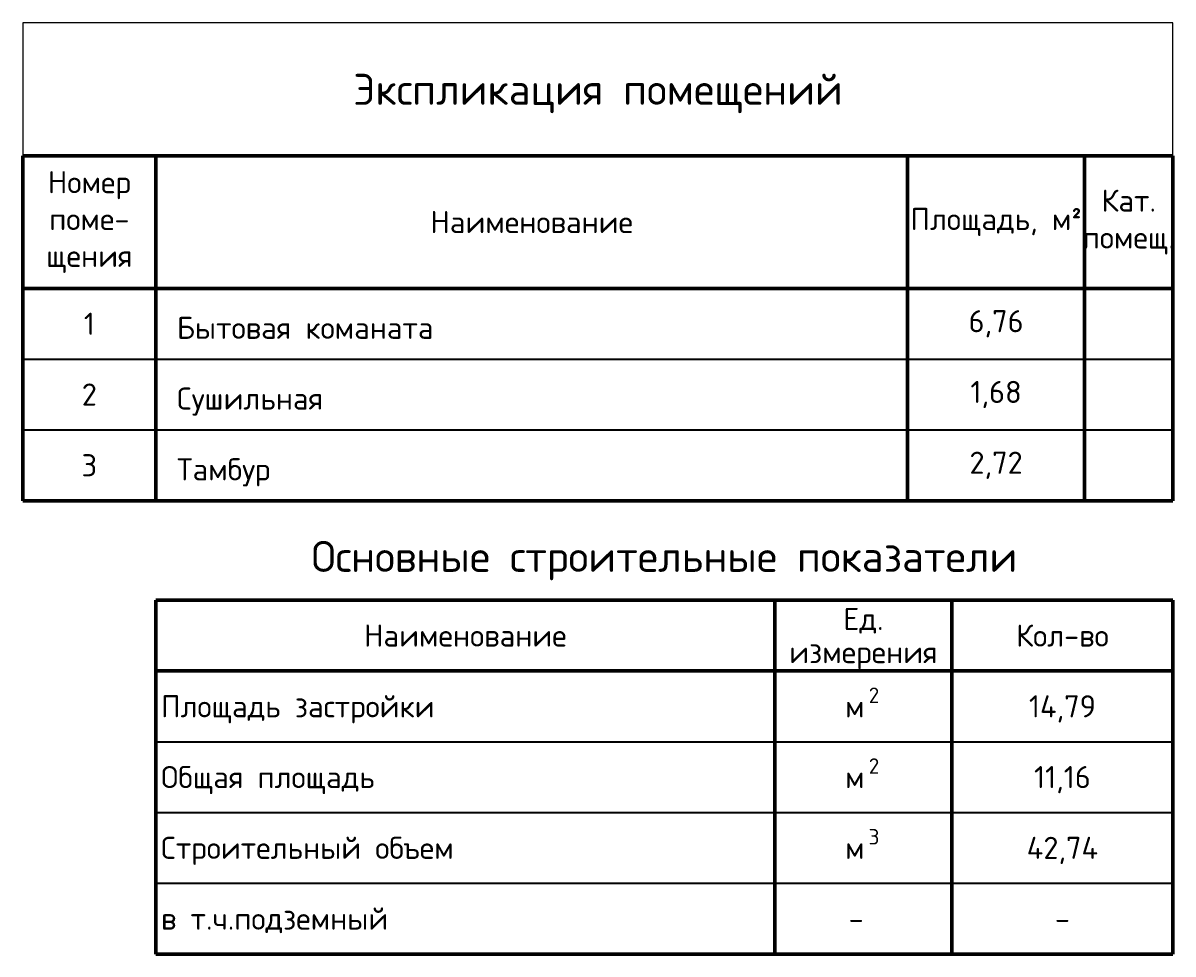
# Model space of a CAD drawing. Header units: millimetres. Extents: x 3795014 to 4300160, y 3869364 to 4016788.
# Drawn here: x 4068768 to 4081768, y 4000977 to 4011501 of the extents above; entities that cross this region are included whole.
import ezdxf
from ezdxf.enums import TextEntityAlignment as Align

# ---------------------------------------------------------------- set-up
doc = ezdxf.new("R2010")
doc.units = ezdxf.units.MM
doc.layers.get('Defpoints').update_dxf_attribs({"color": 3})
for name, color, linetype, lineweight in [('7.1.Экспликация', 7, 'Continuous', 60), ('основная', 7, 'Continuous', 50), ('текст', 7, 'Continuous', 20)]:
    doc.layers.add(name, color=color, linetype=linetype, lineweight=lineweight)
doc.styles.add('ГОСТ 2.304', font='isocpeur.ttf')

msp = doc.modelspace()

# ---------------------------------------------------------------- linework, layer by layer
at = {"layer": '7.1.Экспликация', "lineweight": 25}
for p, q in [((4068768, 4007701.5), (4081768, 4007701.5)), ((4068768, 4006901.5), (4081768, 4006901.5)), ((4070268, 4003376.8), (4081768, 4003376.8)), ((4070268, 4002576.8), (4081768, 4002576.8)), ((4070268, 4001776.8), (4081768, 4001776.8))]:
    msp.add_line(p, q, dxfattribs=at)
at = {"layer": 'Defpoints', "lineweight": 20, "ltscale": 100}
msp.add_lwpolyline([(4068768, 4010001.5), (4081768, 4010001.5), (4081768, 4011501.5), (4068768, 4011501.5)], close=True, dxfattribs=at)
at = {"layer": 'основная'}
for p, q in [((4068768, 4010001.5), (4081768, 4010001.5)), ((4068768, 4006101.5), (4068768, 4010001.5)), ((4070268, 4006101.5), (4070268, 4010001.5)), ((4078768, 4006101.5), (4078768, 4010001.5)), ((4080768, 4006101.5), (4080768, 4010001.5)), ((4081768, 4006101.5), (4081768, 4010001.5)), ((4068768, 4008501.5), (4081768, 4008501.5)), ((4068768, 4006101.5), (4081768, 4006101.5)), ((4070268, 4004976.8), (4070268, 4000976.8)), ((4070268, 4004976.8), (4081768, 4004976.8)), ((4077268, 4004976.8), (4077268, 4000976.8)), ((4079268, 4004976.8), (4079268, 4000976.8)), ((4081768, 4004976.8), (4081768, 4000976.8)), ((4070268, 4004176.8), (4081768, 4004176.8)), ((4070268, 4000976.8), (4081768, 4000976.8))]:
    msp.add_line(p, q, dxfattribs=at)

# ---------------------------------------------------------------- texts
at = {"layer": 'текст', "style": 'ГОСТ 2.304'}
msp.add_text('Экспликация помещений', height=350, dxfattribs=at).set_placement((4075268, 4010751.5), align=Align.MIDDLE_CENTER)
for s, p in [('Бытовая команата', (4070507.7, 4007930.9)), ('Сушильная', (4070507.7, 4007130.9)), ('Тамбур', (4070507.7, 4006330.9))]:
    msp.add_text(s, height=250, dxfattribs=at).set_placement(p)
at = {"layer": 'текст', "ltscale": 100, "style": 'ГОСТ 2.304'}
for s, height, p in [('Основные строительные показатели', 350, (4076018, 4005471.1)), ('Ед.', 250, (4078268, 4004764.3)), ('Наименование', 250, (4073768, 4004576.8)), ('Кол-во', 250, (4080518, 4004576.8)), ('измерения', 250, (4078268, 4004389.3)), ('2', 175, (4078388, 4003901.8)), ('14,79', 250, (4080518, 4003776.8)), ('м', 250, (4078171, 4003776.8)), ('2', 175, (4078388, 4003101.8)), ('11,16', 250, (4080518, 4002976.8)), ('м', 250, (4078171, 4002976.8)), ('3', 175, (4078388, 4002301.8)), ('м', 250, (4078171, 4002176.8)), ('42,74', 250, (4080518, 4002176.8)), ('-', 250, (4078186.1, 4001376.8)), ('-', 250, (4080518, 4001376.8))]:
    msp.add_text(s, height=height, dxfattribs=at).set_placement(p, align=Align.MIDDLE_CENTER)
for s, p in [('Площадь застройки', (4070328, 4003776.8)), ('Общая площадь', (4070328, 4002976.8)), ('Строительный объем', (4070328, 4002176.8)), ('в т.ч.подземный', (4070328, 4001376.8))]:
    msp.add_text(s, height=250, dxfattribs=at).set_placement(p, align=Align.MIDDLE_LEFT)
at = {"layer": 'текст', "lineweight": 20, "ltscale": 100, "char_height": 250, "attachment_point": 5, "style": 'ГОСТ 2.304'}
for s, insert, width in [('Номер поме-\\Pщения', (4069518, 4009251.5), 1500), ('Кат. помещ.', (4081268, 4009251.5), 1000), ('Наименование', (4074518, 4009251.5), 8500), ('Площадь, м²', (4079768, 4009251.5), 2000), ('1', (4069518, 4008101.5), 1500), ('6,76', (4079768, 4008101.5), 2000), ('2', (4069518, 4007301.5), 1500), ('1,68', (4079768, 4007301.5), 2000), ('3', (4069518, 4006501.5), 1500), ('2,72', (4079768, 4006501.5), 2000)]:
    msp.add_mtext(s, dxfattribs=dict(at, insert=insert, width=width))

doc.saveas('drawing.dxf')
